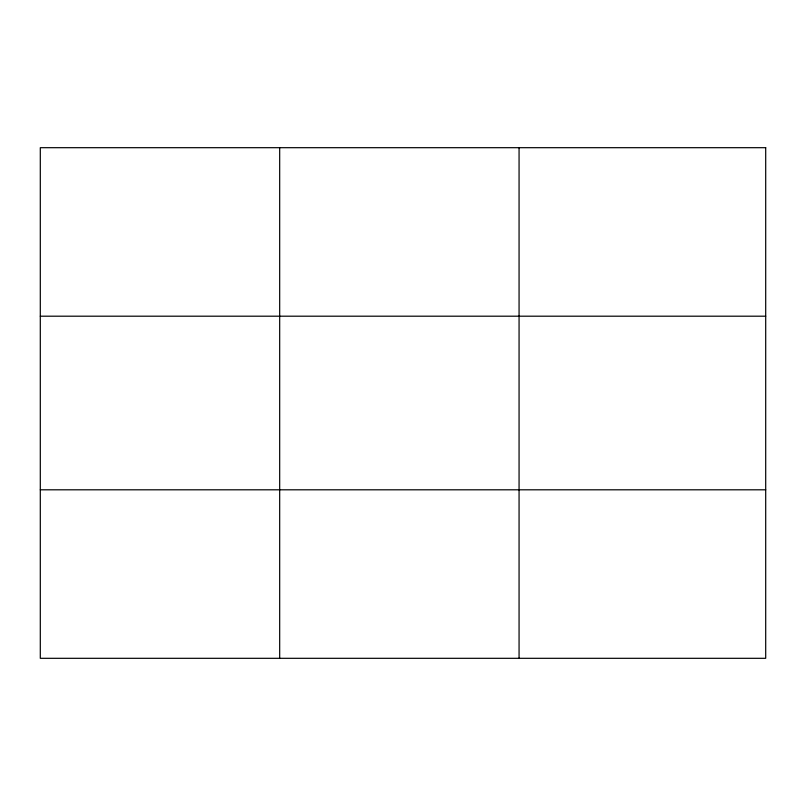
<?xml version="1.0" encoding="UTF-8"?>
<svg xmlns="http://www.w3.org/2000/svg" width="806" height="806" viewBox="0 0 806 806"><rect width="100%" height="100%" fill="white"/><g stroke="black" fill="none" stroke-linecap="round" stroke-linejoin="round"><path stroke-width="1.21" d="M279.682 147.689L279.682 658.311M519.064 147.689L519.064 658.311M40.3 316.194L765.7 316.194M40.3 489.806L765.7 489.806M765.7 147.689L765.7 658.311L40.3 658.311L40.3 147.689L765.7 147.689"/></g></svg>
